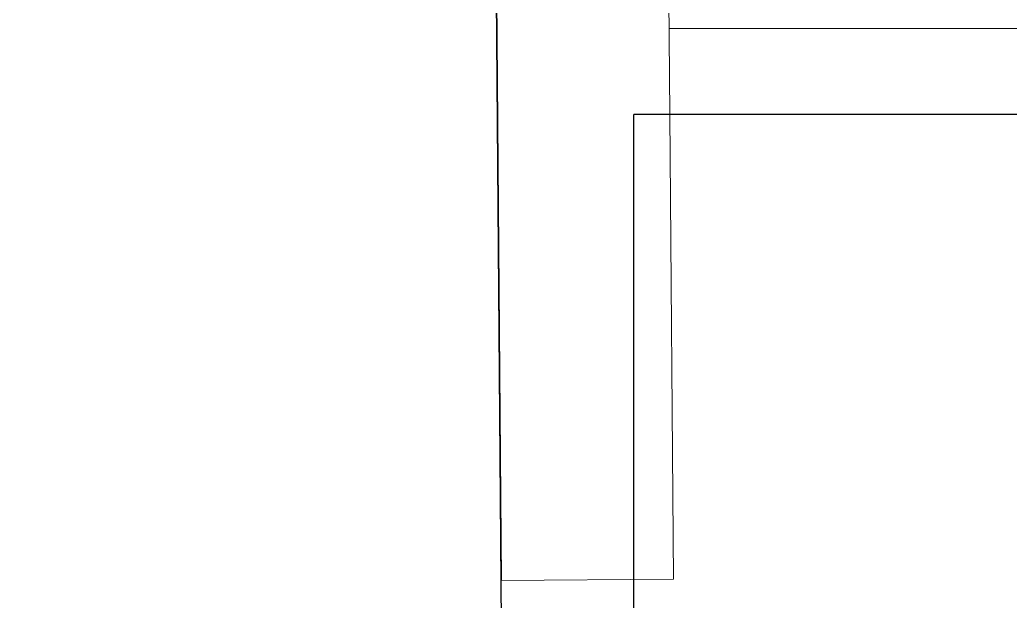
# Model space of a CAD drawing. Header units: millimetres. Extents: x -10474 to 67905, y -3824 to 44223.
# Drawn here: x 48920 to 49034.9, y 23418.6 to 23486.1 of the extents above; entities that cross this region are included whole.
import ezdxf

# ---------------------------------------------------------------- set-up
doc = ezdxf.new("R2010")
doc.units = ezdxf.units.MM
for name, color, linetype, lineweight in [('Стены внутренние', 7, 'Continuous', 18), ('Стены несущие', 7, 'Continuous', 30), ('Стены отделка', 7, 'Continuous', 30), ('Стены штриховка', 7, 'Continuous', 9)]:
    doc.layers.add(name, color=color, linetype=linetype, lineweight=lineweight)

msp = doc.modelspace()

# ---------------------------------------------------------------- hatches: boundary and pattern name
at = {"layer": 'Стены внутренние', "lineweight": 9}
h = msp.add_hatch(dxfattribs=at)
h.set_pattern_fill('FP_1', color=256, style=0, pattern_type=2)
h.set_pattern_definition([(45, (0, 0), (-381.661, 381.661), []), (45, (134.94, 0), (0, 763.322), []), (45, (-134.94, 0), (0, 763.322), [])])
h.paths.add_polyline_path([(48991.256, 23375.09), (49987.871, 23375.09), (49987.871, 23475.09), (48995.442, 23475.09), (48993.184, 23421.151), (48991.256, 23421.006), (48991.256, 23389.454)])

# ---------------------------------------------------------------- linework, layer by layer
at = {"layer": 'Стены несущие'}
for p, q in [((48999.659, 20598.15), (48920.031, 30057.405)), ((48920.031, 30057.405), (48975.896, 23421.006)), ((48991.256, 23375.09), (48991.256, 23475.09)), ((49987.871, 23475.09), (48991.256, 23475.09))]:
    msp.add_line(p, q, dxfattribs=at)
at = {"layer": 'Стены отделка', "lineweight": 9}
for p, q in [((48995.442, 23475.09), (48995.896, 23421.174)), ((48995.896, 23421.174), (48975.896, 23421.006))]:
    msp.add_line(p, q, dxfattribs=at)
at = {"layer": 'Стены штриховка'}
for p, q in [((48995.442, 23475.09), (48940.03, 30057.573)), ((48995.358, 23485.09), (49987.871, 23485.09))]:
    msp.add_line(p, q, dxfattribs=at)

doc.saveas('drawing.dxf')
